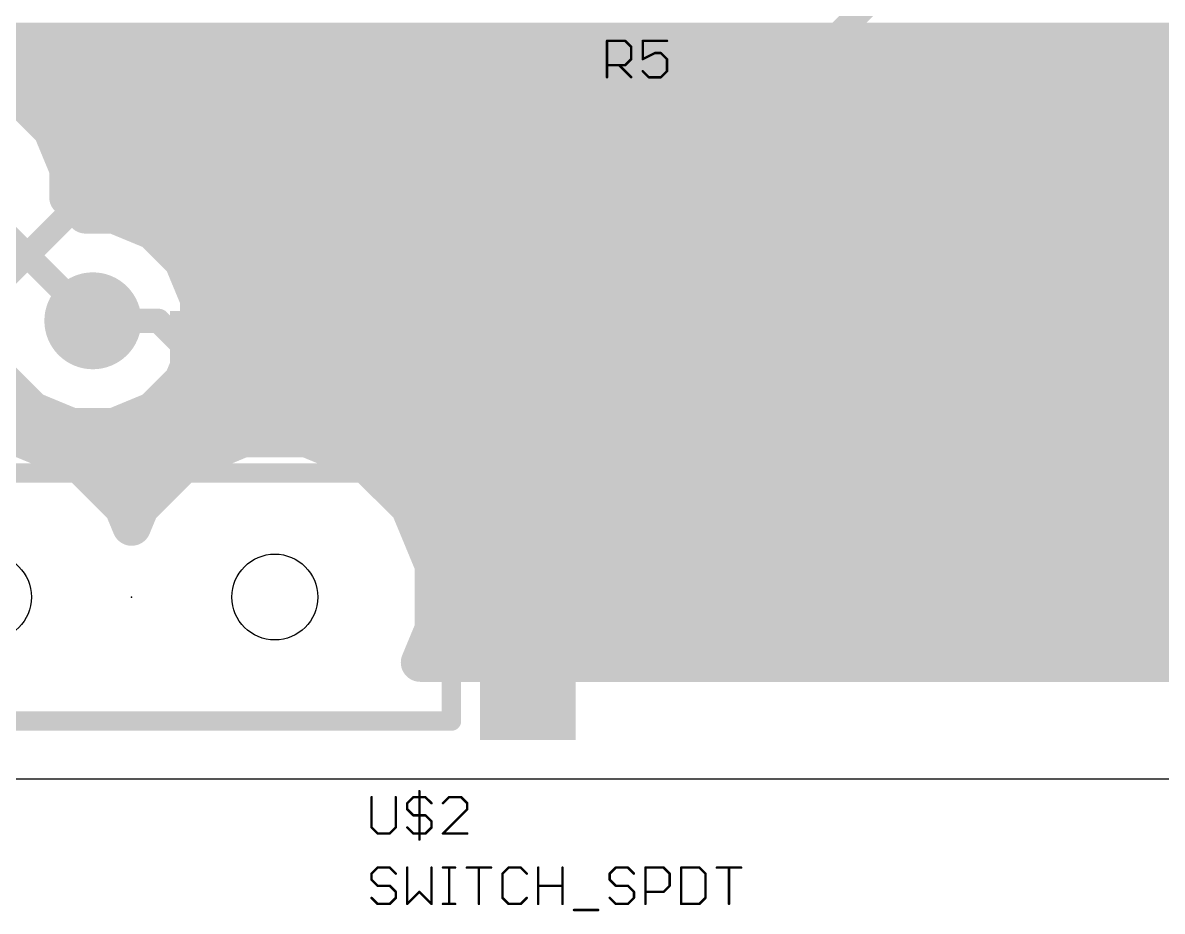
# Model space of a CAD drawing. Extents: x -9 to 55.5, y -1.4 to 36.5.
# Drawn here: x 22.35 to 34.29, y -1.39 to 7.92 of the extents above; entities that cross this region are included whole.
import ezdxf

# ---------------------------------------------------------------- set-up
doc = ezdxf.new("R2010")
doc.units = 0
for name, color, linetype in [('1', 22, 'CONTINUOUS'), ('16', 175, 'CONTINUOUS'), ('18', 82, 'CONTINUOUS'), ('20', 7, 'CONTINUOUS'), ('21', 253, 'CONTINUOUS'), ('23', 7, 'CONTINUOUS'), ('25', 253, 'CONTINUOUS'), ('27', 253, 'CONTINUOUS')]:
    doc.layers.add(name, color=color, linetype=linetype)

# ---------------------------------------------------------------- blocks, each defined once
blk = doc.blocks.new('RECT')
blk.add_solid([(-0.5, -0.5), (0.5, -0.5), (-0.5, 0.5), (0.5, 0.5)])
blk = doc.blocks.new('ROUNDV')
at = {"const_width": 0.5}
blk.add_lwpolyline([(0, -0.25, 1), (0, 0.25, 1), (0, -0.25)], format="xyb", dxfattribs=at)

msp = doc.modelspace()

# ---------------------------------------------------------------- linework, layer by layer
at = {"layer": '1'}
for points, const_width in [([(39.0906, 16.002), (30.6324, 7.5438)], 0.254), ([(30.6324, 7.5438), (8.2296, 7.5438)], 0.254), ([(23.0886, 6.1722), (21.2598, 4.3434)], 0.254), ([(37.9476, 6.1722), (23.0886, 6.1722)], 0.254), ([(24.2316, 4.3434), (25.146, 5.2578)], 0.254), ([(25.146, 5.2578), (26.289, 5.2578)], 0.254), ([(26.289, 5.2578), (26.5176, 5.0292)], 0.254), ([(26.5176, 5.0292), (39.0906, 5.0292)], 0.254), ([(23.7744, 4.8006), (23.0886, 4.8006)], 0.254), ([(24.2316, 4.3434), (23.7744, 4.8006)], 0.254), ([(24.2316, 4.3434), (24.245, 4.155)], 0.254), ([(26.7046, 3.8267), (26.7046, 4.2926)], 0.4064), ([(26.7046, 4.2926), (39.2371, 4.2926)], 0.4064), ([(26.7046, 4.064), (48.8002, 4.064)], 0.4064), ([(27.0237, 4.0146), (26.7997, 3.9218)], 0.4064), ([(28.2663, 4.0146), (27.0237, 4.0146)], 0.4064), ([(28.4903, 3.9218), (28.2663, 4.0146)], 0.4064), ([(26.7997, 3.9218), (26.7046, 3.8267)], 0.4064), ([(28.6618, 3.7503), (28.4903, 3.9218)], 0.4064), ([(28.7546, 3.5263), (28.6618, 3.7503)], 0.4064), ([(28.7002, 3.6576), (48.7204, 3.6576)], 0.4064), ([(28.7546, 2.4837), (28.7546, 3.5263)], 0.4064), ([(28.7546, 3.2512), (48.7204, 3.2512)], 0.4064), ([(28.7546, 2.8448), (48.7204, 2.8448)], 0.4064), ([(28.6618, 2.2597), (28.7546, 2.4837)], 0.4064), ([(28.7358, 2.4384), (48.7204, 2.4384)], 0.4064), ([(26.6642, 1.5863), (26.6642, 2.2237)], 0.4064), ([(26.6642, 2.2237), (26.7997, 2.0882)], 0.4064), ([(28.4903, 2.0882), (28.6618, 2.2597)], 0.4064), ([(26.7997, 2.0882), (27.0237, 1.9954)], 0.4064), ([(28.2663, 1.9954), (28.4903, 2.0882)], 0.4064), ([(26.6642, 2.032), (26.9354, 2.032)], 0.4064), ([(27.0237, 1.9954), (28.2663, 1.9954)], 0.4064), ([(28.3546, 2.032), (48.7204, 2.032)], 0.4064), ([(26.7997, 1.7218), (26.6642, 1.5863)], 0.4064), ([(27.0237, 1.8146), (26.7997, 1.7218)], 0.4064), ([(28.2663, 1.8146), (27.0237, 1.8146)], 0.4064), ([(28.4903, 1.7218), (28.2663, 1.8146)], 0.4064), ([(28.6618, 1.5503), (28.4903, 1.7218)], 0.4064), ([(26.6642, 1.6256), (26.7035, 1.6256)], 0.4064), ([(28.5865, 1.6256), (49.0031, 1.6256)], 0.4064), ([(28.7546, 1.3263), (28.6618, 1.5503)], 0.4064), ([(28.7546, 1.2192), (28.7546, 1.3263)], 0.4064), ([(54.3308, 1.2192), (28.7546, 1.2192)], 0.4064), ([(28.7546, 1.2192), (54.3308, 1.2192)], 0.4064)]:
    msp.add_lwpolyline(points, dxfattribs=dict(at, const_width=const_width))
for points, const_width in [([(30.5875, 7.5887, 1), (30.6773, 7.4989)], 0.127), ([(30.6324, 7.4803, 1), (30.6324, 7.6073)], 0.127), ([(23.0886, 6.2357, 1), (23.0886, 6.1087)], 0.127), ([(23.1335, 6.1273, 1), (23.0437, 6.2171)], 0.127), ([(25.146, 5.3213, 1), (25.146, 5.1943)], 0.127), ([(25.1909, 5.2129, 1), (25.1011, 5.3027)], 0.127), ([(26.3339, 5.3027, 1), (26.2441, 5.2129)], 0.127), ([(26.289, 5.1943, 1), (26.289, 5.3213)], 0.127), ([(26.5176, 5.0927, 1), (26.5176, 4.9657)], 0.127), ([(26.4727, 4.9843, 1), (26.5625, 5.0741)], 0.127), ([(23.0886, 4.8641, 1), (23.0886, 4.7371)], 0.127), ([(23.8193, 4.8455, 1), (23.7295, 4.7557)], 0.127), ([(23.7744, 4.7371, 1), (23.7744, 4.8641)], 0.127), ([(24.2949, 4.3479, 1), (24.1683, 4.3389)], 0.127), ([(24.1867, 4.3883, 1), (24.2765, 4.2985)], 0.127), ([(24.1867, 4.2985, 1), (24.2765, 4.3883)], 0.127), ([(26.8062, 4.2926, 1), (26.603, 4.2926)], 0.2032), ([(26.7046, 4.3942, 1), (26.7046, 4.191)], 0.2032), ([(24.1817, 4.1505, 1), (24.3083, 4.1595)], 0.127), ([(26.7046, 4.1656, 1), (26.7046, 3.9624)], 0.2032), ([(27.0237, 4.1162, 1), (27.0237, 3.913)], 0.2032), ([(27.0626, 3.9207, 1), (26.9849, 4.1085)], 0.2032), ([(28.3051, 4.1085, 1), (28.2274, 3.9207)], 0.2032), ([(28.2663, 3.913, 1), (28.2663, 4.1162)], 0.2032), ([(26.7608, 4.0157, 1), (26.8386, 3.8279)], 0.2032), ([(26.8715, 3.8499, 1), (26.7278, 3.9936)], 0.2032), ([(28.5622, 3.9936, 1), (28.4185, 3.8499)], 0.2032), ([(28.4514, 3.8279, 1), (28.5292, 4.0157)], 0.2032), ([(26.6328, 3.8985, 1), (26.7764, 3.7549)], 0.2032), ([(28.7557, 3.7892, 1), (28.5679, 3.7114)], 0.2032), ([(26.603, 3.8267, 1), (26.8062, 3.8267)], 0.2032), ([(28.5899, 3.6785, 1), (28.7336, 3.8222)], 0.2032), ([(28.7002, 3.7592, 1), (28.7002, 3.556)], 0.2032), ([(28.8562, 3.5263, 1), (28.653, 3.5263)], 0.2032), ([(28.6607, 3.4874, 1), (28.8485, 3.5651)], 0.2032), ([(28.7546, 3.3528, 1), (28.7546, 3.1496)], 0.2032), ([(28.7546, 2.9464, 1), (28.7546, 2.7432)], 0.2032), ([(28.7358, 2.54, 1), (28.7358, 2.3368)], 0.2032), ([(28.8485, 2.4449, 1), (28.6607, 2.5226)], 0.2032), ([(28.653, 2.4837, 1), (28.8562, 2.4837)], 0.2032), ([(26.7658, 2.2237, 1), (26.5626, 2.2237)], 0.2032), ([(26.736, 2.2955, 1), (26.5924, 2.1519)], 0.2032), ([(28.5679, 2.2986, 1), (28.7557, 2.2208)], 0.2032), ([(28.7336, 2.1878, 1), (28.5899, 2.3315)], 0.2032), ([(26.8386, 2.1821, 1), (26.7608, 1.9943)], 0.2032), ([(28.5292, 1.9943, 1), (28.4514, 2.1821)], 0.2032), ([(26.6642, 2.1336, 1), (26.6642, 1.9304)], 0.2032), ([(26.7278, 2.0164, 1), (26.8715, 2.16)], 0.2032), ([(27.0237, 2.097, 1), (27.0237, 1.8938)], 0.2032), ([(26.9354, 1.9304, 1), (26.9354, 2.1336)], 0.2032), ([(26.9849, 1.9015, 1), (27.0626, 2.0893)], 0.2032), ([(28.2274, 2.0893, 1), (28.3051, 1.9015)], 0.2032), ([(28.3546, 2.1336, 1), (28.3546, 1.9304)], 0.2032), ([(28.2663, 1.8938, 1), (28.2663, 2.097)], 0.2032), ([(28.4185, 2.16, 1), (28.5622, 2.0164)], 0.2032), ([(26.7608, 1.8157, 1), (26.8386, 1.6279)], 0.2032), ([(26.8715, 1.6499, 1), (26.7278, 1.7936)], 0.2032), ([(27.0237, 1.9162, 1), (27.0237, 1.713)], 0.2032), ([(27.0626, 1.7207, 1), (26.9849, 1.9085)], 0.2032), ([(28.3051, 1.9085, 1), (28.2274, 1.7207)], 0.2032), ([(28.2663, 1.713, 1), (28.2663, 1.9162)], 0.2032), ([(28.5622, 1.7936, 1), (28.4185, 1.6499)], 0.2032), ([(28.4514, 1.6279, 1), (28.5292, 1.8157)], 0.2032), ([(26.6642, 1.7272, 1), (26.6642, 1.524)], 0.2032), ([(26.7035, 1.524, 1), (26.7035, 1.7272)], 0.2032), ([(28.5865, 1.7272, 1), (28.5865, 1.524)], 0.2032), ([(26.5626, 1.5863, 1), (26.7658, 1.5863)], 0.2032), ([(26.5924, 1.6581, 1), (26.736, 1.5145)], 0.2032), ([(28.7557, 1.5892, 1), (28.5679, 1.5114)], 0.2032), ([(28.5899, 1.4785, 1), (28.7336, 1.6222)], 0.2032), ([(28.8562, 1.3263, 1), (28.653, 1.3263)], 0.2032), ([(28.6607, 1.2874, 1), (28.8485, 1.3651)], 0.2032), ([(28.7546, 1.3208, 1), (28.7546, 1.1176)], 0.2032), ([(28.7546, 1.3208, 1), (28.7546, 1.1176)], 0.2032), ([(28.653, 1.2192, 1), (28.8562, 1.2192)], 0.2032)]:
    msp.add_lwpolyline(points, format="xyb", dxfattribs=dict(at, const_width=const_width))
at = {"layer": '16'}
for points, const_width in [([(1.2192, 7.7216), (54.3308, 7.7216)], 0.4064), ([(1.2192, 7.3152), (54.3308, 7.3152)], 0.4064), ([(22.3501, 7.1197), (21.9393, 7.2898)], 0.4064), ([(22.6645, 6.8053), (22.3501, 7.1197)], 0.4064), ([(22.5609, 6.9088), (54.3308, 6.9088)], 0.4064), ([(22.8346, 6.3945), (22.6645, 6.8053)], 0.4064), ([(22.7899, 6.5024), (54.3308, 6.5024)], 0.4064), ([(22.8346, 6.0963), (22.8346, 6.3945)], 0.4064), ([(23.0886, 4.8006), (21.717, 6.1722)], 0.254), ([(23.0127, 5.9182), (22.8346, 6.0963)], 0.4064), ([(22.8349, 6.096), (54.3308, 6.096)], 0.4064), ([(23.3109, 5.9182), (23.0127, 5.9182)], 0.4064), ([(23.7217, 5.7481), (23.3109, 5.9182)], 0.4064), ([(24.0361, 5.4337), (23.7217, 5.7481)], 0.4064), ([(23.7801, 5.6896), (54.3308, 5.6896)], 0.4064), ([(24.2062, 5.0229), (24.0361, 5.4337)], 0.4064), ([(24.0984, 5.2832), (54.3308, 5.2832)], 0.4064), ([(24.2062, 4.5783), (24.2062, 5.0229)], 0.4064), ([(24.2062, 4.8768), (54.3308, 4.8768)], 0.4064), ([(24.0361, 4.1675), (24.2062, 4.5783)], 0.4064), ([(24.1615, 4.4704), (54.3308, 4.4704)], 0.4064), ([(22.1411, 4.1675), (22.4555, 3.8531)], 0.4064), ([(23.7217, 3.8531), (24.0361, 4.1675)], 0.4064), ([(1.2192, 4.064), (22.2447, 4.064)], 0.4064), ([(23.9325, 4.064), (54.3308, 4.064)], 0.4064), ([(22.4555, 3.8531), (22.8663, 3.683)], 0.4064), ([(23.3109, 3.683), (23.7217, 3.8531)], 0.4064), ([(1.2192, 3.6576), (54.3308, 3.6576)], 0.4064), ([(22.8663, 3.683), (23.3109, 3.683)], 0.4064), ([(22.327, 3.5742), (21.663, 3.5742)], 0.4064), ([(22.9405, 3.3201), (22.327, 3.5742)], 0.4064), ([(24.663, 3.5742), (24.0495, 3.3201)], 0.4064), ([(25.327, 3.5742), (24.663, 3.5742)], 0.4064), ([(25.9405, 3.3201), (25.327, 3.5742)], 0.4064), ([(23.4101, 2.8505), (22.9405, 3.3201)], 0.4064), ([(24.0495, 3.3201), (23.5799, 2.8505)], 0.4064), ([(26.4101, 2.8505), (25.9405, 3.3201)], 0.4064), ([(23.0094, 3.2512), (23.9806, 3.2512)], 0.4064), ([(26.0094, 3.2512), (54.3308, 3.2512)], 0.4064), ([(23.495, 2.6455), (23.4101, 2.8505)], 0.4064), ([(23.4124, 2.8448), (23.5776, 2.8448)], 0.4064), ([(23.5799, 2.8505), (23.495, 2.6455)], 0.4064), ([(26.6642, 2.237), (26.4101, 2.8505)], 0.4064), ([(26.4124, 2.8448), (54.3308, 2.8448)], 0.4064), ([(26.5808, 2.4384), (54.3308, 2.4384)], 0.4064), ([(26.6642, 1.573), (26.6642, 2.237)], 0.4064), ([(26.6642, 2.032), (54.3308, 2.032)], 0.4064), ([(26.6642, 1.6256), (54.3308, 1.6256)], 0.4064), ([(26.5177, 1.2192), (26.6642, 1.573)], 0.4064), ([(54.3308, 1.2192), (26.5177, 1.2192)], 0.4064), ([(26.5177, 1.2192), (54.3308, 1.2192)], 0.4064)]:
    msp.add_lwpolyline(points, dxfattribs=dict(at, const_width=const_width))
for points, const_width in [([(22.4219, 7.1915, 1), (22.2782, 7.0478)], 0.2032), ([(22.3112, 7.0258, 1), (22.3889, 7.2135)], 0.2032), ([(22.5609, 7.0104, 1), (22.5609, 6.8072)], 0.2032), ([(22.7583, 6.8441, 1), (22.5706, 6.7664)], 0.2032), ([(22.5926, 6.7334, 1), (22.7363, 6.8771)], 0.2032), ([(22.7899, 6.604, 1), (22.7899, 6.4008)], 0.2032), ([(22.9362, 6.3945, 1), (22.733, 6.3945)], 0.2032), ([(22.7407, 6.3556, 1), (22.9285, 6.4334)], 0.2032), ([(22.9064, 6.1682, 1), (22.7628, 6.0245)], 0.2032), ([(22.8349, 6.1976, 1), (22.8349, 5.9944)], 0.2032), ([(22.733, 6.0963, 1), (22.9362, 6.0963)], 0.2032), ([(23.0127, 6.0198, 1), (23.0127, 5.8166)], 0.2032), ([(22.9409, 5.8464, 1), (23.0846, 5.99)], 0.2032), ([(23.3498, 6.0121, 1), (23.272, 5.8243)], 0.2032), ([(23.3109, 5.8166, 1), (23.3109, 6.0198)], 0.2032), ([(23.7935, 5.8199, 1), (23.6498, 5.6762)], 0.2032), ([(23.7801, 5.7912, 1), (23.7801, 5.588)], 0.2032), ([(23.6828, 5.6542, 1), (23.7605, 5.8419)], 0.2032), ([(24.1299, 5.4725, 1), (23.9422, 5.3948)], 0.2032), ([(23.9642, 5.3618, 1), (24.1079, 5.5055)], 0.2032), ([(24.0984, 5.3848, 1), (24.0984, 5.1816)], 0.2032), ([(24.3078, 5.0229, 1), (24.1046, 5.0229)], 0.2032), ([(24.1123, 4.984, 1), (24.3001, 5.0618)], 0.2032), ([(24.2062, 4.9784, 1), (24.2062, 4.7752)], 0.2032), ([(23.0437, 4.7557, 1), (23.1335, 4.8455)], 0.127), ([(24.3001, 4.5394, 1), (24.1123, 4.6172)], 0.2032), ([(24.1615, 4.572, 1), (24.1615, 4.3688)], 0.2032), ([(24.1046, 4.5783, 1), (24.3078, 4.5783)], 0.2032), ([(23.9422, 4.2064, 1), (24.1299, 4.1286)], 0.2032), ([(24.1079, 4.0957, 1), (23.9642, 4.2394)], 0.2032), ([(22.2447, 3.9624, 1), (22.2447, 4.1656)], 0.2032), ([(23.9325, 4.1656, 1), (23.9325, 3.9624)], 0.2032), ([(22.4944, 3.947, 1), (22.4166, 3.7593)], 0.2032), ([(22.3837, 3.7813, 1), (22.5274, 3.925)], 0.2032), ([(23.6498, 3.925, 1), (23.7935, 3.7813)], 0.2032), ([(23.7605, 3.7593, 1), (23.6828, 3.947)], 0.2032), ([(22.8663, 3.7846, 1), (22.8663, 3.5814)], 0.2032), ([(22.8274, 3.5891, 1), (22.9052, 3.7769)], 0.2032), ([(23.272, 3.7769, 1), (23.3498, 3.5891)], 0.2032), ([(23.3109, 3.5814, 1), (23.3109, 3.7846)], 0.2032), ([(22.3659, 3.6681, 1), (22.2881, 3.4803)], 0.2032), ([(22.327, 3.4726, 1), (22.327, 3.6758)], 0.2032), ([(24.663, 3.6758, 1), (24.663, 3.4726)], 0.2032), ([(24.7019, 3.4803, 1), (24.6241, 3.6681)], 0.2032), ([(25.3659, 3.6681, 1), (25.2881, 3.4803)], 0.2032), ([(25.327, 3.4726, 1), (25.327, 3.6758)], 0.2032), ([(23.0124, 3.3919, 1), (22.8687, 3.2482)], 0.2032), ([(22.9016, 3.2262, 1), (22.9794, 3.4139)], 0.2032), ([(24.0106, 3.4139, 1), (24.0884, 3.2262)], 0.2032), ([(24.1213, 3.2482, 1), (23.9776, 3.3919)], 0.2032), ([(26.0124, 3.3919, 1), (25.8687, 3.2482)], 0.2032), ([(25.9016, 3.2262, 1), (25.9794, 3.4139)], 0.2032), ([(23.0094, 3.3528, 1), (23.0094, 3.1496)], 0.2032), ([(23.9806, 3.1496, 1), (23.9806, 3.3528)], 0.2032), ([(26.0094, 3.3528, 1), (26.0094, 3.1496)], 0.2032), ([(23.5039, 2.8894, 1), (23.3162, 2.8116)], 0.2032), ([(23.4124, 2.9464, 1), (23.4124, 2.7432)], 0.2032), ([(23.3382, 2.7787, 1), (23.4819, 2.9224)], 0.2032), ([(23.5081, 2.9224, 1), (23.6518, 2.7787)], 0.2032), ([(23.6738, 2.8116, 1), (23.4861, 2.8894)], 0.2032), ([(23.5776, 2.7432, 1), (23.5776, 2.9464)], 0.2032), ([(26.5039, 2.8894, 1), (26.3162, 2.8116)], 0.2032), ([(26.4124, 2.9464, 1), (26.4124, 2.7432)], 0.2032), ([(26.3382, 2.7787, 1), (26.4819, 2.9224)], 0.2032), ([(23.4011, 2.6844, 1), (23.5889, 2.6066)], 0.2032), ([(23.4011, 2.6066, 1), (23.5889, 2.6844)], 0.2032), ([(26.5808, 2.54, 1), (26.5808, 2.3368)], 0.2032), ([(26.7658, 2.237, 1), (26.5626, 2.237)], 0.2032), ([(26.5703, 2.1981, 1), (26.7581, 2.2759)], 0.2032), ([(26.6642, 2.1336, 1), (26.6642, 1.9304)], 0.2032), ([(26.6642, 1.7272, 1), (26.6642, 1.524)], 0.2032), ([(26.5626, 1.573, 1), (26.7658, 1.573)], 0.2032), ([(26.7581, 1.5341, 1), (26.5703, 1.6119)], 0.2032), ([(26.5177, 1.3208, 1), (26.5177, 1.1176)], 0.2032), ([(26.5177, 1.3208, 1), (26.5177, 1.1176)], 0.2032), ([(26.4238, 1.2581, 1), (26.6115, 1.1803)], 0.2032)]:
    msp.add_lwpolyline(points, format="xyb", dxfattribs=dict(at, const_width=const_width))
at = {"layer": '20'}
msp.add_line((0, 0), (55.55, 0), dxfattribs=at)
for centre in [(21.995, 1.905), (24.995, 1.905)]:
    msp.add_circle(centre, 0.45, dxfattribs=at)
at = {"layer": '21', "const_width": 0.2032}
for points in [[(26.845, 3.205), (20.145, 3.205)], [(26.845, 0.605), (26.845, 3.205)], [(20.145, 0.605), (26.845, 0.605)]]:
    msp.add_lwpolyline(points, dxfattribs=at)
at = {"layer": '21', "const_width": 0.1016}
for points in [[(26.8958, 3.205, 1), (26.7942, 3.205)], [(26.845, 3.1542, 1), (26.845, 3.2558)], [(26.7942, 0.605, 1), (26.8958, 0.605)], [(26.845, 0.5542, 1), (26.845, 0.6558)]]:
    msp.add_lwpolyline(points, format="xyb", dxfattribs=at)
at = {"layer": '23'}
msp.add_point((23.495, 1.905), dxfattribs=at)
at = {"layer": '25', "const_width": 0.0127}
for points in [[(28.4806, 7.7346, 1), (28.4679, 7.7346)], [(28.4743, 7.741, 1), (28.4743, 7.7283)], [(28.6694, 7.7391, 1), (28.6605, 7.7301)], [(28.6649, 7.7283, 1), (28.6649, 7.741)], [(28.7349, 7.6711, 1), (28.7221, 7.6711)], [(28.724, 7.6666, 1), (28.733, 7.6756)], [(28.8548, 7.7346, 1), (28.8421, 7.7346)], [(28.8485, 7.741, 1), (28.8485, 7.7283)], [(29.1027, 7.7283, 1), (29.1027, 7.741)], [(28.7221, 7.544, 1), (28.7349, 7.544)], [(28.733, 7.5395, 1), (28.724, 7.5485)], [(28.8421, 7.544, 1), (28.8548, 7.544)], [(28.8457, 7.5496, 1), (28.8513, 7.5383)], [(28.9756, 7.6139, 1), (28.9756, 7.6012)], [(28.9784, 7.6018, 1), (28.9728, 7.6132)], [(29.0436, 7.612, 1), (29.0347, 7.603)], [(29.0392, 7.6012, 1), (29.0392, 7.6139)], [(29.1091, 7.544, 1), (29.0964, 7.544)], [(29.0982, 7.5395, 1), (29.1072, 7.5485)], [(28.4743, 7.4868, 1), (28.4743, 7.4741)], [(28.6059, 7.4849, 1), (28.5969, 7.4759)], [(28.6605, 7.4849, 1), (28.6694, 7.4759)], [(28.6649, 7.4741, 1), (28.6649, 7.4868)], [(28.853, 7.4213, 1), (28.844, 7.4124)], [(29.0964, 7.4169, 1), (29.1091, 7.4169)], [(29.1072, 7.4124, 1), (29.0982, 7.4213)], [(28.4679, 7.3533, 1), (28.4806, 7.3533)], [(28.724, 7.3488, 1), (28.733, 7.3578)], [(28.912, 7.3597, 1), (28.912, 7.3469)], [(28.9076, 7.3488, 1), (28.9165, 7.3578)], [(29.0347, 7.3578, 1), (29.0436, 7.3488)], [(29.0392, 7.3469, 1), (29.0392, 7.3597)], [(26.5154, -0.1294, 1), (26.5027, -0.1294)], [(26.0141, -0.193, 1), (26.0013, -0.193)], [(26.2683, -0.193, 1), (26.2556, -0.193)], [(26.4455, -0.1866, 1), (26.4455, -0.1993)], [(26.4499, -0.1975, 1), (26.441, -0.1885)], [(26.5771, -0.1885, 1), (26.5681, -0.1975)], [(26.5726, -0.1993, 1), (26.5726, -0.1866)], [(26.8197, -0.1866, 1), (26.8197, -0.1993)], [(26.8242, -0.1975, 1), (26.8152, -0.1885)], [(26.9513, -0.1885, 1), (26.9423, -0.1975)], [(26.9468, -0.1993, 1), (26.9468, -0.1866)], [(26.3883, -0.2565, 1), (26.3756, -0.2565)], [(26.3774, -0.252, 1), (26.3864, -0.261)], [(26.3864, -0.3156, 1), (26.3774, -0.3246)], [(26.3756, -0.3201, 1), (26.3883, -0.3201)], [(26.6316, -0.261, 1), (26.6406, -0.252)], [(26.7516, -0.252, 1), (26.7606, -0.261)], [(27.0167, -0.2565, 1), (27.004, -0.2565)], [(27.004, -0.3201, 1), (27.0167, -0.3201)], [(27.0058, -0.261, 1), (27.0148, -0.252)], [(27.0148, -0.3246, 1), (27.0058, -0.3156)], [(26.4455, -0.3773, 1), (26.4455, -0.39)], [(26.441, -0.3881, 1), (26.4499, -0.3791)], [(26.5771, -0.3791, 1), (26.5681, -0.3881)], [(26.5726, -0.39, 1), (26.5726, -0.3773)], [(26.6425, -0.4472, 1), (26.6298, -0.4472)], [(26.6316, -0.4517, 1), (26.6406, -0.4427)], [(26.0013, -0.5107, 1), (26.0141, -0.5107)], [(26.0122, -0.5063, 1), (26.0032, -0.5152)], [(26.0713, -0.568, 1), (26.0713, -0.5806)], [(26.0668, -0.5788, 1), (26.0757, -0.5698)], [(26.1939, -0.5698, 1), (26.2029, -0.5788)], [(26.1984, -0.5806, 1), (26.1984, -0.568)], [(26.2556, -0.5107, 1), (26.2683, -0.5107)], [(26.2664, -0.5152, 1), (26.2574, -0.5063)], [(26.3864, -0.5063, 1), (26.3774, -0.5152)], [(26.4455, -0.568, 1), (26.4455, -0.5806)], [(26.441, -0.5788, 1), (26.4499, -0.5698)], [(26.5681, -0.5698, 1), (26.5771, -0.5788)], [(26.5726, -0.5806, 1), (26.5726, -0.568)], [(26.6298, -0.5107, 1), (26.6425, -0.5107)], [(26.6406, -0.5152, 1), (26.6316, -0.5063)], [(26.7561, -0.568, 1), (26.7561, -0.5806)], [(26.7516, -0.5698, 1), (26.7606, -0.5788)], [(27.0103, -0.5806, 1), (27.0103, -0.568)], [(26.5027, -0.6379, 1), (26.5154, -0.6379)]]:
    msp.add_lwpolyline(points, format="xyb", dxfattribs=at)
at = {"layer": '25', "const_width": 0.0254}
for points in [[(28.4743, 7.3533), (28.4743, 7.7346)], [(28.4743, 7.7346), (28.6649, 7.7346)], [(28.6649, 7.7346), (28.7285, 7.6711)], [(28.7285, 7.6711), (28.7285, 7.544)], [(29.1027, 7.7346), (28.8485, 7.7346)], [(28.8485, 7.7346), (28.8485, 7.544)], [(28.7285, 7.544), (28.6649, 7.4804)], [(28.8485, 7.544), (28.9756, 7.6075)], [(28.9756, 7.6075), (29.0392, 7.6075)], [(29.0392, 7.6075), (29.1027, 7.544)], [(29.1027, 7.544), (29.1027, 7.4169)], [(28.6649, 7.4804), (28.4743, 7.4804)], [(28.6014, 7.4804), (28.7285, 7.3533)], [(28.912, 7.3533), (28.8485, 7.4169)], [(29.1027, 7.4169), (29.0392, 7.3533)], [(29.0392, 7.3533), (28.912, 7.3533)], [(26.509, -0.1294), (26.509, -0.6379)], [(26.0077, -0.193), (26.0077, -0.5107)], [(26.2619, -0.5107), (26.2619, -0.193)], [(26.3819, -0.2565), (26.4455, -0.193)], [(26.4455, -0.193), (26.5726, -0.193)], [(26.5726, -0.193), (26.6361, -0.2565)], [(26.8197, -0.193), (26.7561, -0.2565)], [(26.9468, -0.193), (26.8197, -0.193)], [(27.0103, -0.2565), (26.9468, -0.193)], [(26.3819, -0.3201), (26.3819, -0.2565)], [(26.4455, -0.3836), (26.3819, -0.3201)], [(26.7561, -0.5743), (27.0103, -0.3201)], [(27.0103, -0.3201), (27.0103, -0.2565)], [(26.5726, -0.3836), (26.4455, -0.3836)], [(26.6361, -0.4472), (26.5726, -0.3836)], [(26.6361, -0.5107), (26.6361, -0.4472)], [(26.0077, -0.5107), (26.0713, -0.5743)], [(26.0713, -0.5743), (26.1984, -0.5743)], [(26.1984, -0.5743), (26.2619, -0.5107)], [(26.3819, -0.5107), (26.4455, -0.5743)], [(26.4455, -0.5743), (26.5726, -0.5743)], [(26.5726, -0.5743), (26.6361, -0.5107)], [(27.0103, -0.5743), (26.7561, -0.5743)]]:
    msp.add_lwpolyline(points, dxfattribs=at)
at = {"layer": '27', "const_width": 0.0254}
for points in [[(26.0713, -0.931), (26.0077, -0.9945)], [(26.1984, -0.931), (26.0713, -0.931)], [(26.2619, -0.9945), (26.1984, -0.931)], [(26.3819, -0.931), (26.3819, -1.3123)], [(26.6361, -1.3123), (26.6361, -0.931)], [(26.7561, -0.931), (26.8832, -0.931)], [(26.8197, -1.3123), (26.8197, -0.931)], [(27.0056, -0.931), (27.2598, -0.931)], [(27.1327, -1.3123), (27.1327, -0.931)], [(27.4433, -0.931), (27.3798, -0.9945)], [(27.5705, -0.931), (27.4433, -0.931)], [(27.634, -0.9945), (27.5705, -0.931)], [(27.754, -1.3123), (27.754, -0.931)], [(28.0082, -0.931), (28.0082, -1.3123)], [(28.566, -0.931), (28.5024, -0.9945)], [(28.6931, -0.931), (28.566, -0.931)], [(28.7566, -0.9945), (28.6931, -0.931)], [(28.8766, -1.3123), (28.8766, -0.931)], [(28.8766, -0.931), (29.0673, -0.931)], [(29.0673, -0.931), (29.1308, -0.9945)], [(29.2508, -0.931), (29.2508, -1.3123)], [(29.4415, -0.931), (29.2508, -0.931)], [(29.505, -0.9945), (29.4415, -0.931)], [(29.625, -0.931), (29.8792, -0.931)], [(29.7521, -1.3123), (29.7521, -0.931)], [(26.0077, -0.9945), (26.0077, -1.0581)], [(26.0077, -1.0581), (26.0713, -1.1216)], [(27.3798, -0.9945), (27.3798, -1.2487)], [(28.5024, -0.9945), (28.5024, -1.0581)], [(28.5024, -1.0581), (28.566, -1.1216)], [(29.1308, -0.9945), (29.1308, -1.1216)], [(29.505, -1.2487), (29.505, -0.9945)], [(26.0713, -1.1216), (26.1984, -1.1216)], [(26.1984, -1.1216), (26.2619, -1.1852)], [(26.2619, -1.1852), (26.2619, -1.2487)], [(26.3819, -1.3123), (26.509, -1.1852)], [(26.509, -1.1852), (26.6361, -1.3123)], [(27.754, -1.1216), (28.0082, -1.1216)], [(28.566, -1.1216), (28.6931, -1.1216)], [(28.6931, -1.1216), (28.7566, -1.1852)], [(28.7566, -1.1852), (28.7566, -1.2487)], [(29.0673, -1.1852), (28.8766, -1.1852)], [(29.1308, -1.1216), (29.0673, -1.1852)], [(26.0713, -1.3123), (26.0077, -1.2487)], [(26.1984, -1.3123), (26.0713, -1.3123)], [(26.2619, -1.2487), (26.1984, -1.3123)], [(26.7561, -1.3123), (26.8832, -1.3123)], [(27.3798, -1.2487), (27.4433, -1.3123)], [(27.4433, -1.3123), (27.5705, -1.3123)], [(27.5705, -1.3123), (27.634, -1.2487)], [(28.566, -1.3123), (28.5024, -1.2487)], [(28.6931, -1.3123), (28.566, -1.3123)], [(28.7566, -1.2487), (28.6931, -1.3123)], [(29.2508, -1.3123), (29.4415, -1.3123)], [(29.4415, -1.3123), (29.505, -1.2487)], [(28.1282, -1.3759), (28.3824, -1.3759)]]:
    msp.add_lwpolyline(points, dxfattribs=at)
at = {"layer": '27', "const_width": 0.0127}
for points in [[(26.0713, -0.9246, 1), (26.0713, -0.9373)], [(26.0757, -0.9355, 1), (26.0668, -0.9265)], [(26.2029, -0.9265, 1), (26.1939, -0.9355)], [(26.1984, -0.9373, 1), (26.1984, -0.9246)], [(26.3883, -0.931, 1), (26.3756, -0.931)], [(26.6425, -0.931, 1), (26.6298, -0.931)], [(26.7561, -0.9246, 1), (26.7561, -0.9373)], [(26.826, -0.931, 1), (26.8133, -0.931)], [(26.8832, -0.9373, 1), (26.8832, -0.9246)], [(27.0056, -0.9246, 1), (27.0056, -0.9373)], [(27.139, -0.931, 1), (27.1263, -0.931)], [(27.2598, -0.9373, 1), (27.2598, -0.9246)], [(27.4433, -0.9246, 1), (27.4433, -0.9373)], [(27.4478, -0.9355, 1), (27.4389, -0.9265)], [(27.5749, -0.9265, 1), (27.566, -0.9355)], [(27.5705, -0.9373, 1), (27.5705, -0.9246)], [(27.7603, -0.931, 1), (27.7476, -0.931)], [(28.0146, -0.931, 1), (28.0019, -0.931)], [(28.566, -0.9246, 1), (28.566, -0.9373)], [(28.5705, -0.9355, 1), (28.5615, -0.9265)], [(28.6976, -0.9265, 1), (28.6886, -0.9355)], [(28.6931, -0.9373, 1), (28.6931, -0.9246)], [(28.8766, -0.9246, 1), (28.8766, -0.9373)], [(28.883, -0.931, 1), (28.8703, -0.931)], [(29.0718, -0.9265, 1), (29.0628, -0.9355)], [(29.0673, -0.9373, 1), (29.0673, -0.9246)], [(29.2508, -0.9246, 1), (29.2508, -0.9373)], [(29.2572, -0.931, 1), (29.2445, -0.931)], [(29.446, -0.9265, 1), (29.437, -0.9355)], [(29.4415, -0.9373, 1), (29.4415, -0.9246)], [(29.625, -0.9246, 1), (29.625, -0.9373)], [(29.7585, -0.931, 1), (29.7458, -0.931)], [(29.8792, -0.9373, 1), (29.8792, -0.9246)], [(26.0141, -0.9945, 1), (26.0013, -0.9945)], [(26.0013, -1.0581, 1), (26.0141, -1.0581)], [(26.0032, -0.99, 1), (26.0122, -0.999)], [(26.0122, -1.0536, 1), (26.0032, -1.0626)], [(26.2574, -0.999, 1), (26.2664, -0.99)], [(27.3861, -0.9945, 1), (27.3734, -0.9945)], [(27.3753, -0.99, 1), (27.3843, -0.999)], [(27.6295, -0.999, 1), (27.6385, -0.99)], [(28.5088, -0.9945, 1), (28.4961, -0.9945)], [(28.4979, -0.99, 1), (28.5069, -0.999)], [(28.5069, -1.0536, 1), (28.4979, -1.0626)], [(28.4961, -1.0581, 1), (28.5088, -1.0581)], [(28.7521, -0.999, 1), (28.7611, -0.99)], [(29.1372, -0.9945, 1), (29.1245, -0.9945)], [(29.1263, -0.999, 1), (29.1353, -0.99)], [(29.5114, -0.9945, 1), (29.4987, -0.9945)], [(29.5005, -0.999, 1), (29.5095, -0.99)], [(26.0713, -1.1153, 1), (26.0713, -1.128)], [(26.0668, -1.1261, 1), (26.0757, -1.1171)], [(26.2029, -1.1171, 1), (26.1939, -1.1261)], [(26.1984, -1.128, 1), (26.1984, -1.1153)], [(26.2683, -1.1852, 1), (26.2556, -1.1852)], [(26.2574, -1.1897, 1), (26.2664, -1.1807)], [(26.5135, -1.1807, 1), (26.5045, -1.1897)], [(26.5135, -1.1897, 1), (26.5045, -1.1807)], [(27.754, -1.1153, 1), (27.754, -1.128)], [(28.0082, -1.128, 1), (28.0082, -1.1153)], [(28.566, -1.1153, 1), (28.566, -1.128)], [(28.5615, -1.1261, 1), (28.5705, -1.1171)], [(28.6976, -1.1171, 1), (28.6886, -1.1261)], [(28.6931, -1.128, 1), (28.6931, -1.1153)], [(28.763, -1.1852, 1), (28.7503, -1.1852)], [(28.7521, -1.1897, 1), (28.7611, -1.1807)], [(28.8766, -1.1788, 1), (28.8766, -1.1915)], [(29.0628, -1.1807, 1), (29.0718, -1.1897)], [(29.0673, -1.1915, 1), (29.0673, -1.1788)], [(29.1245, -1.1216, 1), (29.1372, -1.1216)], [(29.1353, -1.1261, 1), (29.1263, -1.1171)], [(26.0122, -1.2443, 1), (26.0032, -1.2532)], [(26.0713, -1.3059, 1), (26.0713, -1.3187)], [(26.0668, -1.3168, 1), (26.0757, -1.3078)], [(26.1939, -1.3078, 1), (26.2029, -1.3168)], [(26.1984, -1.3187, 1), (26.1984, -1.3059)], [(26.2556, -1.2487, 1), (26.2683, -1.2487)], [(26.2664, -1.2532, 1), (26.2574, -1.2443)], [(26.3774, -1.3078, 1), (26.3864, -1.3168)], [(26.3756, -1.3123, 1), (26.3883, -1.3123)], [(26.6298, -1.3123, 1), (26.6425, -1.3123)], [(26.6316, -1.3168, 1), (26.6406, -1.3078)], [(26.7561, -1.3059, 1), (26.7561, -1.3187)], [(26.8133, -1.3123, 1), (26.826, -1.3123)], [(26.8832, -1.3187, 1), (26.8832, -1.3059)], [(27.1263, -1.3123, 1), (27.139, -1.3123)], [(27.3843, -1.2443, 1), (27.3753, -1.2532)], [(27.3734, -1.2487, 1), (27.3861, -1.2487)], [(27.4433, -1.3059, 1), (27.4433, -1.3187)], [(27.4389, -1.3168, 1), (27.4478, -1.3078)], [(27.566, -1.3078, 1), (27.5749, -1.3168)], [(27.5705, -1.3187, 1), (27.5705, -1.3059)], [(27.6385, -1.2532, 1), (27.6295, -1.2443)], [(27.7476, -1.3123, 1), (27.7603, -1.3123)], [(28.0019, -1.3123, 1), (28.0146, -1.3123)], [(28.5069, -1.2443, 1), (28.4979, -1.2532)], [(28.566, -1.3059, 1), (28.566, -1.3187)], [(28.5615, -1.3168, 1), (28.5705, -1.3078)], [(28.6886, -1.3078, 1), (28.6976, -1.3168)], [(28.6931, -1.3187, 1), (28.6931, -1.3059)], [(28.7503, -1.2487, 1), (28.763, -1.2487)], [(28.7611, -1.2532, 1), (28.7521, -1.2443)], [(28.8703, -1.3123, 1), (28.883, -1.3123)], [(29.2508, -1.3059, 1), (29.2508, -1.3187)], [(29.2445, -1.3123, 1), (29.2572, -1.3123)], [(29.437, -1.3078, 1), (29.446, -1.3168)], [(29.4415, -1.3187, 1), (29.4415, -1.3059)], [(29.4987, -1.2487, 1), (29.5114, -1.2487)], [(29.5095, -1.2532, 1), (29.5005, -1.2443)], [(29.7458, -1.3123, 1), (29.7585, -1.3123)], [(28.1282, -1.3695, 1), (28.1282, -1.3822)], [(28.3824, -1.3822, 1), (28.3824, -1.3695)]]:
    msp.add_lwpolyline(points, format="xyb", dxfattribs=at)

# ---------------------------------------------------------------- block references
at = {"layer": '1', "xscale": 0.7, "yscale": 1.5}
for p in [(24.245, 4.155), (25.745, 4.155)]:
    msp.add_blockref('RECT', p, dxfattribs=at)
at = {"layer": '1', "yscale": 0.8}
for p in [(27.645, 3.005), (27.645, 0.805)]:
    msp.add_blockref('RECT', p, dxfattribs=at)
at = {"layer": '18'}
for p, xscale, yscale in [((23.0886, 4.8006), 1.016, 1.016), ((23.0886, 4.8006), 1.016, 1.016), ((31.75, 2.54), 2.4, 2.4), ((31.75, 2.54), 2.4, 2.4)]:
    msp.add_blockref('ROUNDV', p, dxfattribs=dict(at, xscale=xscale, yscale=yscale))

doc.saveas('drawing.dxf')
